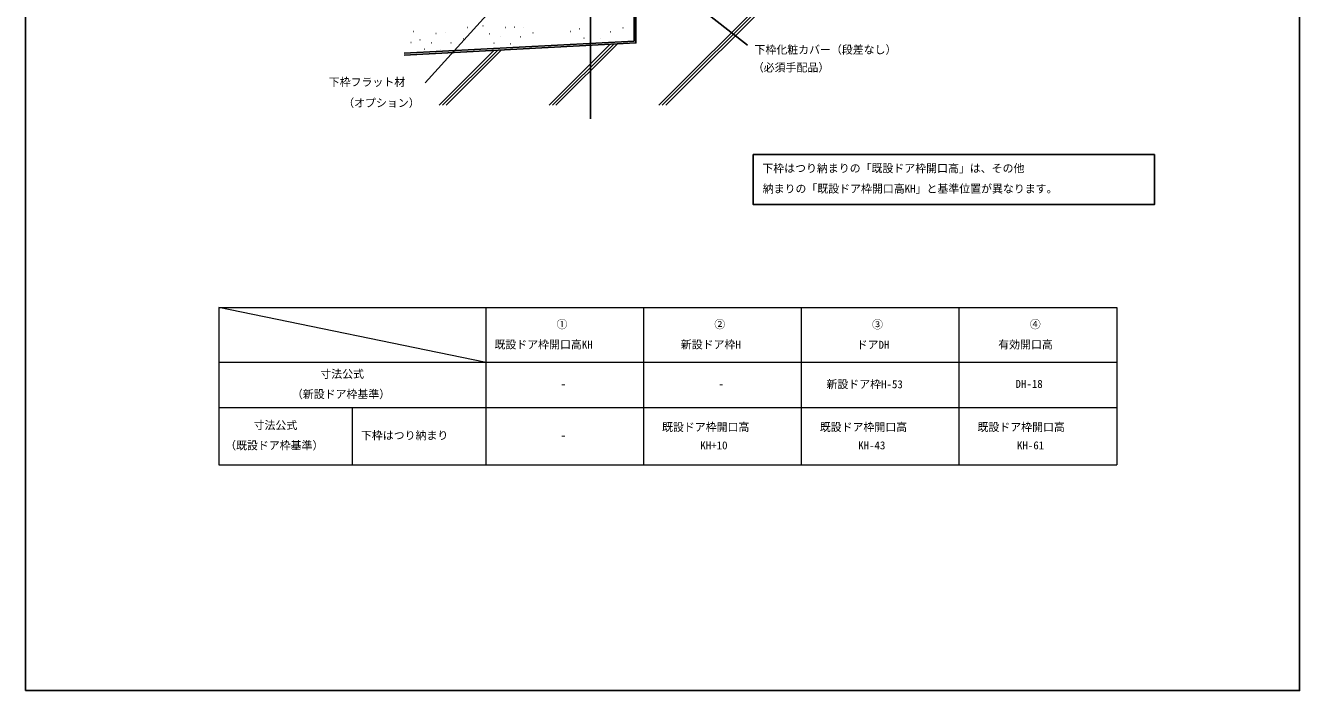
# Model space of a CAD drawing. Units: millimetres, scale not verified. Extents: x -525 to 525, y -783 to 779.
# Drawn here: x -525 to 525, y -783 to -235 of the extents above; entities that cross this region are included whole.
import ezdxf
from ezdxf.enums import TextEntityAlignment as Align

# ---------------------------------------------------------------- set-up
doc = ezdxf.new("R2010")
doc.units = ezdxf.units.MM
doc.header["$LTSCALE"] = 4
doc.layers.add('0-1_TABLE1', color=7, linetype='Continuous', lineweight=18)
for name, color, linetype in [('0-2_USER1', 3, 'Continuous'), ('0-3_YKK_11', 7, 'Continuous'), ('0-5_YKK_12', 2, 'Continuous'), ('0-7_YKK_D', 6, 'Continuous'), ('0-8_YKK_ZWAK', 7, 'Continuous'), ('0-9_YSS_K', 3, 'Continuous'), ('0-A_YSS_KE', 3, 'Continuous')]:
    doc.layers.add(name, color=color, linetype=linetype)
doc.styles.add('ＭＳ ゴシック', font='')
doc.styles.get('ＭＳ ゴシック').set_extended_font_data('MS Gothic')

msp = doc.modelspace()

# ---------------------------------------------------------------- linework, layer by layer
at = {"layer": '0-1_TABLE1'}
for p, q in [((-146.823, -512.183), (-365.698, -467.251)), ((-145.698, -467.251), (-145.698, -596.711)), ((-15.698, -467.251), (-15.698, -596.711)), ((114.302, -467.251), (114.302, -596.711)), ((244.302, -467.251), (244.302, -596.711)), ((374.302, -467.251), (374.302, -596.711)), ((-365.698, -512.183), (374.302, -512.183)), ((-365.698, -549.683), (374.302, -549.683)), ((-255.698, -549.683), (-255.698, -596.711)), ((-365.698, -596.711), (374.302, -596.711))]:
    msp.add_line(p, q, dxfattribs=at)
for points in [[(-365.698, -467.251), (-145.698, -467.251), (374.302, -467.251)], [(-365.698, -467.251), (-365.698, -512.183), (-365.698, -596.711)]]:
    msp.add_lwpolyline(points, dxfattribs=at)
at = {"layer": '0-3_YKK_11'}
msp.add_lwpolyline([(74.777, -341.138), (405.431, -341.138), (405.431, -382.25), (74.777, -382.25)], close=True, dxfattribs=at)
at = {"layer": '0-5_YKK_12'}
msp.add_line((-59.408, 424.411), (-59.408, -311.728), dxfattribs=at)
at = {"layer": '0-7_YKK_D'}
for points in [[(-28.151, -173.91), (-26.143, -175.482), (70.041, -250.784)], [(-121.85, -200.41), (-123.559, -202.303), (-195.55, -282.005)]]:
    msp.add_lwpolyline(points, dxfattribs=at)
at = {"layer": '0-8_YKK_ZWAK'}
msp.add_line((-525, 747.1), (-525, -782.9), dxfattribs=at)
msp.add_lwpolyline([(-525, -782.9), (525, -782.9), (525, 747.1)], dxfattribs=at)
at = {"layer": '0-9_YSS_K'}
for p, q in [((87.104, -210.322), (-2.985, -300.411)), ((89.932, -210.322), (-0.157, -300.411)), ((92.76, -210.322), (2.672, -300.411)), ((-205.22, -239.71), (-205.02, -239.71)), ((-186.857, -241.271), (-186.657, -241.271)), ((-179.241, -240.81), (-179.041, -240.81)), ((-160.859, -236.325), (-160.659, -236.325)), ((-147.987, -234.807), (-147.787, -234.807)), ((-129.624, -236.368), (-129.424, -236.368)), ((-122.009, -235.906), (-121.809, -235.906)), ((-114.394, -236.368), (-114.194, -236.368)), ((-106.779, -240.637), (-106.579, -240.637)), ((-75.998, -239.608), (-75.798, -239.608)), ((-68.693, -237.424), (-68.493, -237.424)), ((-59.205, -239.894), (-59.005, -239.894)), ((-43.09, -239.888), (-42.89, -239.888)), ((-32.668, -236.542), (-32.468, -236.542)), ((-207.342, -248.607), (-207.142, -248.607)), ((-200.037, -246.424), (-199.837, -246.424)), ((-190.549, -248.893), (-190.349, -248.893)), ((-174.434, -248.887), (-174.234, -248.887)), ((-164.011, -245.541), (-163.811, -245.541)), ((-142.804, -241.52), (-142.604, -241.52)), ((-138.912, -249.316), (-138.712, -249.316)), ((-133.316, -243.99), (-133.116, -243.99)), ((-125.548, -249.714), (-125.348, -249.714)), ((-117.202, -243.983), (-117.002, -243.983)), ((-43.187, -250.104), (-93.495, -300.411)), ((-40.202, -249.947), (-90.666, -300.411)), ((-37.217, -249.791), (-87.838, -300.411)), ((-64.801, -245.22), (-64.601, -245.22)), ((-51.437, -245.618), (-51.236, -245.618)), ((-196.145, -254.219), (-195.945, -254.219)), ((-138.702, -255.109), (-184.004, -300.411)), ((-182.78, -254.617), (-182.58, -254.617)), ((-135.717, -254.953), (-181.176, -300.411)), ((-132.733, -254.796), (-178.347, -300.411))]:
    msp.add_line(p, q, dxfattribs=at)
msp.add_lwpolyline([(-21.907, -210.323), (-21.907, -248.988), (-212.872, -258.996)], dxfattribs=at)
at = {"layer": '0-A_YSS_KE'}
msp.add_lwpolyline([(-23.407, -208.823), (-23.407, -247.565), (-212.95, -257.498)], dxfattribs=at)

# ---------------------------------------------------------------- texts
at = {"layer": '0-1_TABLE1', "style": 'ＭＳ ゴシック'}
for s, p in [('①', (-87.294, -486.282)), ('②', (42.706, -486.282)), ('③', (172.706, -486.461)), ('④', (302.706, -486.282)), ('既設ドア枠開口高KH', (-138.507, -502.97)), ('新設ドア枠H', (15.066, -502.97)), ('有効開口高', (276.677, -502.97)), ('ドアDH', (160.049, -503.149)), ('寸法公式', (-281.982, -527.217)), ('（新設ドア枠基準）', (-305.453, -543.904)), ('-', (-83.971, -535.433)), ('-', (46.029, -535.433)), ('新設ドア枠H-53', (135.12, -535.689)), ('DH-18', (290.919, -535.433)), ('寸法公式', (-336.982, -569.481)), ('既設ドア枠開口高', (-0.402, -571.041)), ('既設ドア枠開口高', (129.598, -571.041)), ('既設ドア枠開口高', (259.598, -571.041)), ('（既設ドア枠基準）', (-360.453, -586.169)), ('下枠はつり納まり', (-248.536, -577.902)), ('-', (-83.971, -577.697)), ('KH+10', (31.149, -586.041)), ('KH-43', (161.251, -586.041)), ('KH-61', (292.146, -586.041))]:
    msp.add_text(s, height=6.598, dxfattribs=at).set_placement(p, align=Align.BOTTOM_LEFT)
at = {"layer": '0-2_USER1', "style": 'ＭＳ ゴシック'}
for s, p in [('下枠はつり納まりの「既設ドア枠開口高」は、その他', (82.287, -357.687)), ('納まりの「既設ドア枠開口高KH」と基準位置が異なります。', (82.594, -374.528))]:
    msp.add_text(s, height=6.598, dxfattribs=at).set_placement(p, align=Align.BOTTOM_LEFT)
at = {"layer": '0-7_YKK_D', "style": 'ＭＳ ゴシック'}
for s, p in [('下枠化粧カバー（段差なし）', (75.82, -259.909)), ('（必須手配品）', (74.44, -274.626)), ('下枠フラット材', (-275.053, -286.646)), ('（オプション）', (-263.139, -303.793))]:
    msp.add_text(s, height=6.598, dxfattribs=at).set_placement(p, align=Align.BOTTOM_LEFT)

doc.saveas('drawing.dxf')
